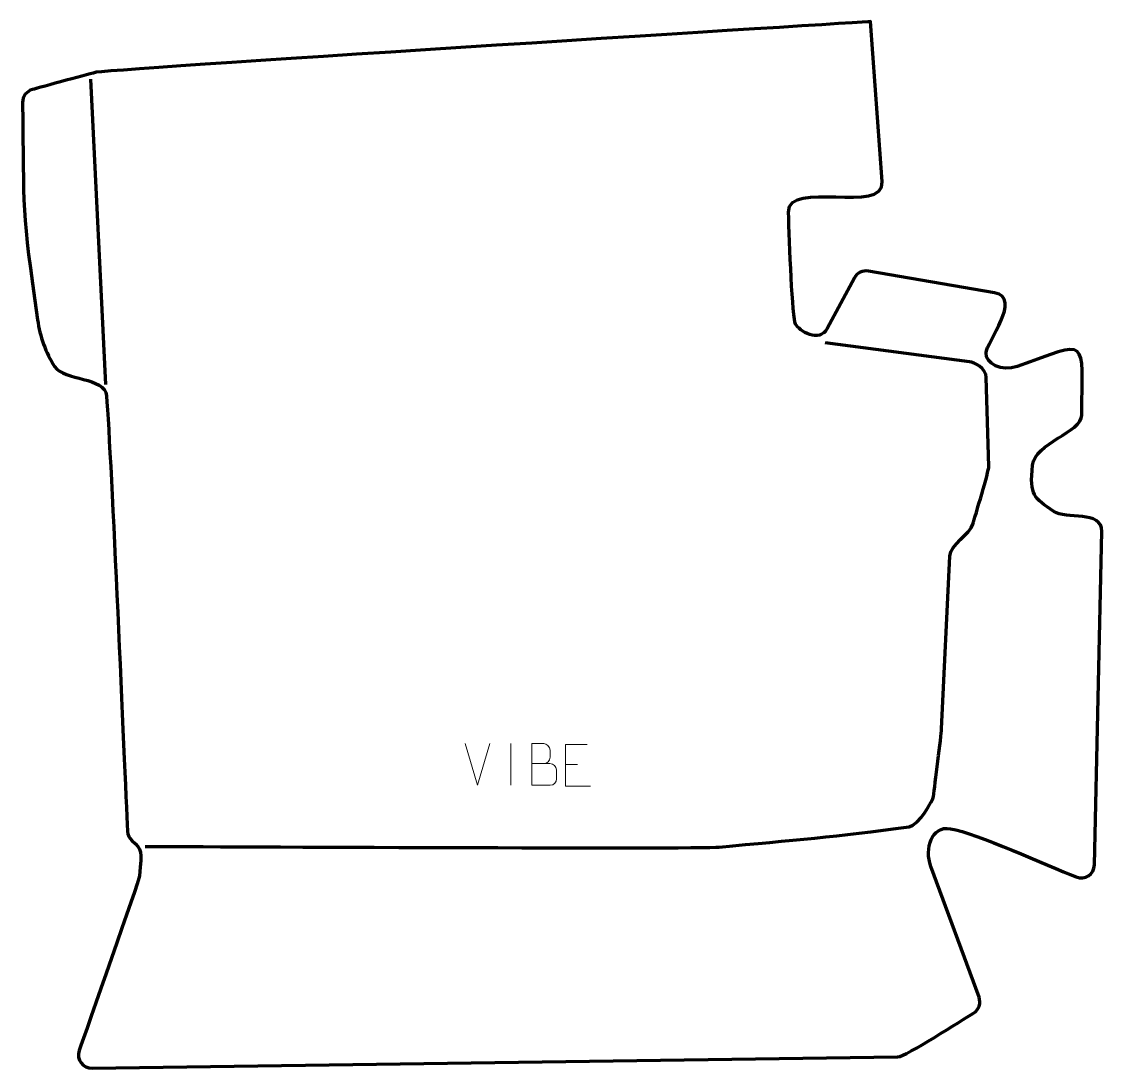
# Model space of a CAD drawing. Header units: millimetres. Extents: x -324 to 324, y -314 to 314.
import ezdxf

# ---------------------------------------------------------------- set-up
doc = ezdxf.new("R2010")
doc.units = ezdxf.units.MM
doc.header["$MEASUREMENT"] = 0
for name, color, linetype in [('layer 1', 7, 'Continuous'), ('layer 2', 7, 'Continuous'), ('layer 3', 7, 'Continuous')]:
    doc.layers.add(name, color=color, linetype=linetype)

msp = doc.modelspace()

# ---------------------------------------------------------------- linework, layer by layer
at = {"layer": 'layer 1', "color": 250, "lineweight": 9}
for points in [[(-50.8443, -144.0821), (-50.8443, -144.0821), (-58.1661, -119.1285), (-58.1661, -119.1285)], [(-43.5224, -119.1285), (-43.5224, -119.1285), (-50.8442, -144.0821), (-50.8442, -144.0821)], [(-30.8443, -119.1182), (-30.8443, -119.1182), (-30.8443, -144.0923), (-30.8443, -144.0923)], [(1.9875, -131.6053), (1.9875, -131.6053), (9.1556, -131.6053), (9.1556, -131.6053)]]:
    msp.add_open_spline(points, degree=3, dxfattribs=at)
for points, knots in [([(-18.2265, -131.1173), (-14.5879, -131.1169), (-11.0008, -131.1169), (-7.3614, -131.1173), (-7.3614, -131.1173), (-5.386, -131.1346), (-3.4624, -132.8707), (-3.4624, -134.9203), (-3.4624, -134.9203), (-3.4628, -136.0489), (-3.4628, -139.0983), (-3.4624, -140.2272), (-3.4624, -140.2272), (-3.4448, -142.0851), (-4.9869, -144.099), (-7.3084, -144.0821), (-7.3084, -144.0821), (-10.9482, -144.0817), (-14.5876, -144.0817), (-18.2265, -144.0821), (-18.2265, -144.0821), (-18.2265, -135.7638), (-18.2265, -127.446), (-18.2265, -119.1285), (-18.2265, -119.1285), (-15.8528, -119.1285), (-13.4787, -119.1285), (-11.1045, -119.1285), (-11.1045, -119.1285), (-9.4237, -119.1109), (-7.3269, -121.0214), (-7.3092, -122.9838), (-7.3092, -122.9838), (-7.3096, -125.0499), (-7.3096, -125.1959), (-7.3092, -127.2624), (-7.3092, -127.2624), (-7.2919, -129.3285), (-9.1464, -131.1346), (-11.1564, -131.1173)], [0, 0, 0, 0, 0.09090909, 0.09090909, 0.09090909, 0.09090909, 0.18181818, 0.18181818, 0.18181818, 0.18181818, 0.27272727, 0.27272727, 0.27272727, 0.27272727, 0.36363636, 0.36363636, 0.36363636, 0.36363636, 0.45454545, 0.45454545, 0.45454545, 0.45454545, 0.54545455, 0.54545455, 0.54545455, 0.54545455, 0.63636364, 0.63636364, 0.63636364, 0.63636364, 0.72727273, 0.72727273, 0.72727273, 0.72727273, 0.81818182, 0.81818182, 0.81818182, 0.81818182, 1, 1, 1, 1]), ([(14.8614, -119.7256), (14.8614, -119.7256), (1.9875, -119.7256), (1.9875, -119.7256), (1.9875, -119.7256), (1.9875, -119.7256), (1.9875, -144.6792), (1.9875, -144.6792), (1.9875, -144.6792), (1.9875, -144.6792), (16.8533, -144.6792), (16.8533, -144.6792)], [0, 0, 0, 0, 0.25, 0.25, 0.25, 0.25, 0.5, 0.5, 0.5, 0.5, 1, 1, 1, 1])]:
    msp.add_open_spline(points, degree=3, knots=knots, dxfattribs=at)
at = {"layer": 'layer 2', "color": 20, "lineweight": 70}
msp.add_open_spline([(-279.3652, 283.3554), (-258.4079, 285.969), (184.7298, 313.7162), (184.7298, 313.7162), (184.7298, 313.7162), (184.7298, 313.7162), (191.7457, 217.8327), (191.7457, 217.8327), (191.7457, 217.8327), (193.2265, 197.596), (135.2101, 219.4954), (135.6762, 199.5269), (135.6762, 199.5269), (136.1047, 181.2105), (138.0014, 135.6782), (139.8508, 132.3494), (139.8508, 132.3494), (141.9882, 128.5025), (153.9966, 120.6478), (158.8647, 129.7248), (158.8647, 129.7248), (158.8647, 129.7248), (175.1281, 160.0494), (175.1281, 160.0494), (175.1281, 160.0494), (176.7829, 163.1349), (180.0779, 164.7447), (183.5289, 164.1535), (183.5289, 164.1535), (183.5289, 164.1535), (259.154, 151.1991), (259.154, 151.1991), (259.154, 151.1991), (276.0679, 148.3019), (254.2834, 121.3612), (254.0506, 115.1727), (254.0506, 115.1727), (253.8054, 108.6546), (263.4452, 103.7624), (272.7594, 107.0321), (272.7594, 107.0321), (316.7119, 122.4614), (311.6452, 125.4085), (311.4313, 77.7667), (311.4313, 77.7667), (311.3856, 67.5956), (283.3511, 61.1074), (281.9554, 47.8477), (281.9554, 47.8477), (280.0075, 29.3422), (282.8805, 28.4094), (294.7701, 20.0048), (294.7701, 20.0048), (301.6411, 15.1478), (323.8151, 20.9409), (323.529, 8.0937), (323.529, 8.0937), (323.529, 8.0937), (319.078, -191.8001), (319.078, -191.8001), (319.078, -191.8001), (318.9528, -197.4197), (313.2883, -201.1466), (308.078, -199.0374), (308.078, -199.0374), (290.6116, -191.9667), (248.2305, -172.9447), (232.7275, -170.126), (232.7275, -170.126), (221.5165, -168.0876), (217.024, -182.0305), (220.9572, -192.695), (220.9572, -192.695), (220.9572, -192.695), (249.8621, -271.0675), (249.8621, -271.0675), (249.8621, -271.0675), (251.2009, -274.6975), (249.8115, -278.672), (246.5027, -280.6773), (246.5027, -280.6773), (239.9744, -284.6338), (205.7305, -306.8562), (201.0757, -306.9216), (201.0757, -306.9216), (201.0757, -306.9216), (-281.903, -313.7156), (-281.903, -313.7156), (-281.903, -313.7156), (-287.4766, -313.794), (-291.4019, -308.3557), (-289.5722, -303.0904), (-289.5722, -303.0904), (-285.8212, -292.2961), (-253.6532, -201.0302), (-253.449, -198.325), (-253.449, -198.325), (-252.2882, -182.9446), (-251.4766, -183.1559), (-258.0262, -177.262), (-258.0262, -177.262), (-259.6783, -175.7754), (-260.565, -173.9013), (-260.6666, -171.6811), (-260.6666, -171.6811), (-262.439, -132.7868), (-270.3114, 52.7406), (-273.2418, 89.4548), (-273.2418, 89.4548), (-274.1546, 100.8305), (-298.7742, 98.3349), (-304.338, 106.8794), (-304.338, 106.8794), (-309.8037, 115.2734), (-313.1067, 124.9197), (-314.5596, 134.9276), (-314.5596, 134.9276), (-324.13, 200.8494), (-322.8989, 200.8878), (-323.529, 265.2083), (-323.529, 265.2083), (-323.5651, 268.8955), (-321.1905, 272.0357), (-317.6328, 273.0052), (-317.6328, 273.0052), (-313.3996, 274.1588), (-280.6995, 283.1842), (-279.3652, 283.3554)], degree=3, knots=[0, 0, 0, 0, 0.03030303, 0.03030303, 0.03030303, 0.03030303, 0.06060606, 0.06060606, 0.06060606, 0.06060606, 0.09090909, 0.09090909, 0.09090909, 0.09090909, 0.12121212, 0.12121212, 0.12121212, 0.12121212, 0.15151515, 0.15151515, 0.15151515, 0.15151515, 0.18181818, 0.18181818, 0.18181818, 0.18181818, 0.21212121, 0.21212121, 0.21212121, 0.21212121, 0.24242424, 0.24242424, 0.24242424, 0.24242424, 0.27272727, 0.27272727, 0.27272727, 0.27272727, 0.3030303, 0.3030303, 0.3030303, 0.3030303, 0.33333333, 0.33333333, 0.33333333, 0.33333333, 0.36363636, 0.36363636, 0.36363636, 0.36363636, 0.39393939, 0.39393939, 0.39393939, 0.39393939, 0.42424242, 0.42424242, 0.42424242, 0.42424242, 0.45454545, 0.45454545, 0.45454545, 0.45454545, 0.48484848, 0.48484848, 0.48484848, 0.48484848, 0.51515152, 0.51515152, 0.51515152, 0.51515152, 0.54545455, 0.54545455, 0.54545455, 0.54545455, 0.57575758, 0.57575758, 0.57575758, 0.57575758, 0.60606061, 0.60606061, 0.60606061, 0.60606061, 0.63636364, 0.63636364, 0.63636364, 0.63636364, 0.66666667, 0.66666667, 0.66666667, 0.66666667, 0.6969697, 0.6969697, 0.6969697, 0.6969697, 0.72727273, 0.72727273, 0.72727273, 0.72727273, 0.75757576, 0.75757576, 0.75757576, 0.75757576, 0.78787879, 0.78787879, 0.78787879, 0.78787879, 0.81818182, 0.81818182, 0.81818182, 0.81818182, 0.84848485, 0.84848485, 0.84848485, 0.84848485, 0.87878788, 0.87878788, 0.87878788, 0.87878788, 0.90909091, 0.90909091, 0.90909091, 0.90909091, 0.93939394, 0.93939394, 0.93939394, 0.93939394, 1, 1, 1, 1], dxfattribs=at)
at = {"layer": 'layer 3', "color": 187, "lineweight": 70}
msp.add_open_spline([(-282.8974, 279.2142), (-282.8974, 279.2142), (-273.7959, 96.1222), (-273.7959, 96.1222)], degree=3, dxfattribs=at)
msp.add_open_spline([(-250.0893, -180.7374), (-210.9074, -180.7856), (81.1282, -182.3059), (94.0256, -181.1269), (94.0256, -181.1269), (138.5926, -177.0528), (164.4808, -174.8303), (207.8836, -168.9308), (207.8836, -168.9308), (213.9494, -168.1063), (222.3325, -152.9478), (222.5905, -150.7981), (222.5905, -150.7981), (223.3966, -144.0804), (227.2409, -114.4451), (227.4443, -110.1766), (227.4443, -110.1766), (227.4443, -110.1766), (232.3735, -6.6631), (232.3735, -6.6631), (232.3735, -6.6631), (232.6875, -0.0703), (244.4868, 6.6426), (246.1516, 12.4001), (246.1516, 12.4001), (247.5501, 17.2364), (255.8361, 44.268), (255.7582, 46.996), (255.7582, 46.996), (255.7582, 46.996), (254.2313, 100.4376), (254.2313, 100.4376), (254.2313, 100.4376), (254.068, 106.1534), (247.0222, 109.4894), (244.1338, 109.8644), (244.1338, 109.8644), (244.1338, 109.8644), (157.5805, 121.0997), (157.5805, 121.0997)], degree=3, knots=[0, 0, 0, 0, 0.09090909, 0.09090909, 0.09090909, 0.09090909, 0.18181818, 0.18181818, 0.18181818, 0.18181818, 0.27272727, 0.27272727, 0.27272727, 0.27272727, 0.36363636, 0.36363636, 0.36363636, 0.36363636, 0.45454545, 0.45454545, 0.45454545, 0.45454545, 0.54545455, 0.54545455, 0.54545455, 0.54545455, 0.63636364, 0.63636364, 0.63636364, 0.63636364, 0.72727273, 0.72727273, 0.72727273, 0.72727273, 0.81818182, 0.81818182, 0.81818182, 0.81818182, 1, 1, 1, 1], dxfattribs=at)

doc.saveas('drawing.dxf')
